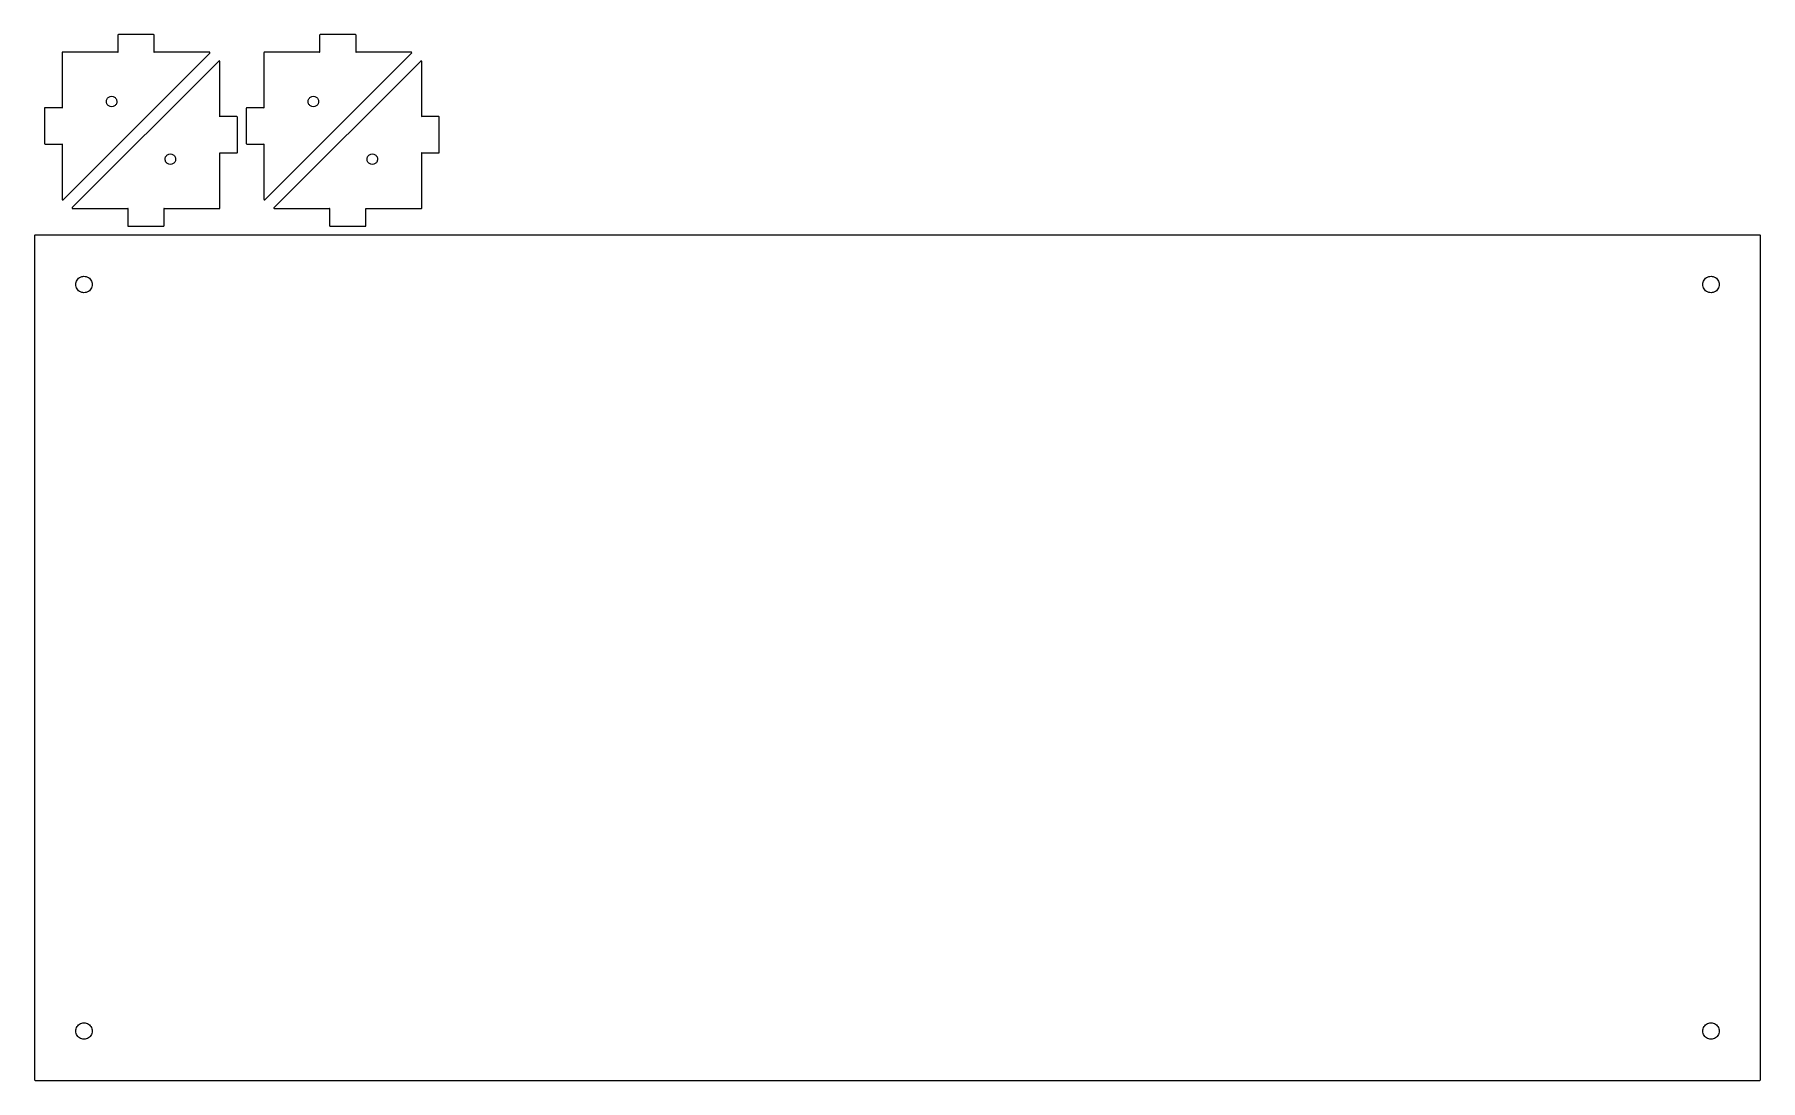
# Model space of a CAD drawing. Extents: x -122 to 332, y -236 to 521.
# Drawn here: x -120.1 to 174.1, y 343 to 521.4 of the extents above; entities that cross this region are included whole.
import ezdxf

# ---------------------------------------------------------------- set-up
doc = ezdxf.new("R2010")
doc.units = 0
doc.layers.add('Layer_1', color=7, linetype='CONTINUOUS')

msp = doc.modelspace()

# ---------------------------------------------------------------- linework, layer by layer
at = {"layer": 'Layer_1', "color": 7}
for p, q in [((-105.91667, 521.33333), (-105.91667, 518.43333)), ((-99.81667, 521.43333), (-105.81667, 521.43333)), ((-99.71667, 518.43333), (-99.71667, 521.33333)), ((-71.51667, 521.33333), (-71.51667, 518.43333)), ((-65.41667, 521.43333), (-71.41667, 521.43333)), ((-65.31667, 518.43333), (-65.31667, 521.33333)), ((-115.41667, 518.33333), (-115.41667, 508.93333)), ((-105.91667, 518.43333), (-115.31667, 518.43333)), ((-115.24567, 493.26233), (-90.24567, 518.26233)), ((-90.31667, 518.43333), (-99.71667, 518.43333)), ((-90.31667, 518.43333), (-90.31667, 518.43333)), ((-81.01667, 518.33333), (-81.01667, 508.93333)), ((-71.51667, 518.43333), (-80.91667, 518.43333)), ((-80.84567, 493.26233), (-55.84567, 518.26233)), ((-55.91667, 518.43333), (-65.31667, 518.43333)), ((-55.91667, 518.43333), (-55.91667, 518.43333)), ((-88.68767, 516.90433), (-113.68767, 491.90433)), ((-88.51667, 507.43333), (-88.51667, 516.83333)), ((-54.28767, 516.90433), (-79.28767, 491.90433)), ((-54.11667, 507.43333), (-54.11667, 516.83333)), ((-106.98367, 509.10033), (-106.98367, 509.10033)), ((-72.58367, 509.10033), (-72.58367, 509.10033)), ((-118.41667, 508.83333), (-118.41667, 502.83333)), ((-115.41667, 508.93333), (-118.31667, 508.93333)), ((-85.61667, 507.43333), (-88.51667, 507.43333)), ((-85.51667, 501.33333), (-85.51667, 507.33333)), ((-84.01667, 508.83333), (-84.01667, 502.83333)), ((-81.01667, 508.93333), (-83.91667, 508.93333)), ((-51.21667, 507.43333), (-54.11667, 507.43333)), ((-51.11667, 501.33333), (-51.11667, 507.33333)), ((-118.31667, 502.73333), (-115.41667, 502.73333)), ((-115.41667, 502.73333), (-115.41667, 493.33333)), ((-96.94967, 501.06633), (-96.94967, 501.06633)), ((-88.51667, 491.83333), (-88.51667, 501.23333)), ((-88.51667, 501.23333), (-85.61667, 501.23333)), ((-83.91667, 502.73333), (-81.01667, 502.73333)), ((-81.01667, 502.73333), (-81.01667, 493.33333)), ((-62.54967, 501.06633), (-62.54967, 501.06633)), ((-54.11667, 491.83333), (-54.11667, 501.23333)), ((-54.11667, 501.23333), (-51.21667, 501.23333)), ((-113.61667, 491.73333), (-104.21667, 491.73333)), ((-113.61667, 491.73333), (-113.61667, 491.73333)), ((-104.21667, 491.73333), (-104.21667, 488.83333)), ((-98.01667, 488.83333), (-98.01667, 491.73333)), ((-98.01667, 491.73333), (-88.61667, 491.73333)), ((-79.21667, 491.73333), (-69.81667, 491.73333)), ((-79.21667, 491.73333), (-79.21667, 491.73333)), ((-69.81667, 491.73333), (-69.81667, 488.83333)), ((-63.61667, 488.83333), (-63.61667, 491.73333)), ((-63.61667, 491.73333), (-54.21667, 491.73333)), ((-104.11667, 488.73333), (-98.11667, 488.73333)), ((-69.71667, 488.73333), (-63.71667, 488.73333)), ((-120.11667, 487.13333), (-120.11667, 343.13333)), ((173.98333, 487.23333), (-120.01667, 487.23333)), ((174.08333, 343.13333), (174.08333, 487.13333)), ((-111.68367, 477.40033), (-111.68367, 477.40033)), ((164.25033, 478.80033), (164.25033, 478.80033)), ((-110.28367, 351.46633), (-110.28367, 351.46633)), ((165.65033, 352.86633), (165.65033, 352.86633)), ((-120.01667, 343.03333), (173.98333, 343.03333))]:
    msp.add_line(p, q, dxfattribs=at)
for points in [[(-105.81667, 521.43333), (-105.87167, 521.43333), (-105.91667, 521.38833), (-105.91667, 521.33333)], [(-99.71667, 521.33333), (-99.71667, 521.38833), (-99.76167, 521.43333), (-99.81667, 521.43333)], [(-71.41667, 521.43333), (-71.47167, 521.43333), (-71.51667, 521.38833), (-71.51667, 521.33333)], [(-65.31667, 521.33333), (-65.31667, 521.38833), (-65.36167, 521.43333), (-65.41667, 521.43333)], [(-115.31667, 518.43333), (-115.37167, 518.43333), (-115.41667, 518.38833), (-115.41667, 518.33333)], [(-105.91667, 518.43333), (-105.91667, 518.33333), (-105.81667, 518.43333), (-105.91667, 518.43333)], [(-99.71667, 518.43333), (-99.81667, 518.43333), (-99.71667, 518.33333), (-99.71667, 518.43333)], [(-90.21667, 518.33333), (-90.21667, 518.38833), (-90.26167, 518.43333), (-90.31667, 518.43333)], [(-90.24567, 518.26233), (-90.22767, 518.28133), (-90.21667, 518.30633), (-90.21667, 518.33333)], [(-80.91667, 518.43333), (-80.97167, 518.43333), (-81.01667, 518.38833), (-81.01667, 518.33333)], [(-71.51667, 518.43333), (-71.51667, 518.33333), (-71.41667, 518.43333), (-71.51667, 518.43333)], [(-65.31667, 518.43333), (-65.41667, 518.43333), (-65.31667, 518.33333), (-65.31667, 518.43333)], [(-55.81667, 518.33333), (-55.81667, 518.38833), (-55.86167, 518.43333), (-55.91667, 518.43333)], [(-55.84567, 518.26233), (-55.82767, 518.28133), (-55.81667, 518.30633), (-55.81667, 518.33333)], [(-88.61667, 516.93333), (-88.64367, 516.93333), (-88.66867, 516.92233), (-88.68767, 516.90433)], [(-88.51667, 516.83333), (-88.51667, 516.88833), (-88.56167, 516.93333), (-88.61667, 516.93333)], [(-54.21667, 516.93333), (-54.24367, 516.93333), (-54.26867, 516.92233), (-54.28767, 516.90433)], [(-54.11667, 516.83333), (-54.11667, 516.88833), (-54.16167, 516.93333), (-54.21667, 516.93333)], [(-107.80167, 509.62633), (-107.87367, 509.78333), (-107.89867, 509.95733), (-107.87467, 510.12833)], [(-107.87467, 510.12833), (-107.84967, 510.29933), (-107.77667, 510.45933), (-107.66367, 510.58933)], [(-107.46967, 509.24333), (-107.61467, 509.33633), (-107.73067, 509.46933), (-107.80167, 509.62633)], [(-107.66367, 510.58933), (-107.55067, 510.71933), (-107.40267, 510.81533), (-107.23667, 510.86333)], [(-106.98367, 509.10033), (-107.15567, 509.10033), (-107.32467, 509.14933), (-107.46967, 509.24333)], [(-107.23667, 510.86333), (-107.07167, 510.91233), (-106.89567, 510.91233), (-106.72967, 510.86333)], [(-106.49667, 509.24333), (-106.64167, 509.14933), (-106.81067, 509.10033), (-106.98367, 509.10033)], [(-106.72967, 510.86333), (-106.56467, 510.81533), (-106.41567, 510.71933), (-106.30267, 510.58933)], [(-106.16467, 509.62633), (-106.23667, 509.46933), (-106.35167, 509.33633), (-106.49667, 509.24333)], [(-106.30267, 510.58933), (-106.19067, 510.45933), (-106.11667, 510.29933), (-106.09267, 510.12833)], [(-106.09267, 510.12833), (-106.06767, 509.95733), (-106.09267, 509.78333), (-106.16467, 509.62633)], [(-73.40167, 509.62633), (-73.47367, 509.78333), (-73.49867, 509.95733), (-73.47467, 510.12833)], [(-73.47467, 510.12833), (-73.44967, 510.29933), (-73.37667, 510.45933), (-73.26367, 510.58933)], [(-73.06967, 509.24333), (-73.21467, 509.33633), (-73.33067, 509.46933), (-73.40167, 509.62633)], [(-73.26367, 510.58933), (-73.15067, 510.71933), (-73.00267, 510.81533), (-72.83667, 510.86333)], [(-72.58367, 509.10033), (-72.75567, 509.10033), (-72.92467, 509.14933), (-73.06967, 509.24333)], [(-72.83667, 510.86333), (-72.67167, 510.91233), (-72.49567, 510.91233), (-72.32967, 510.86333)], [(-72.09667, 509.24333), (-72.24167, 509.14933), (-72.41067, 509.10033), (-72.58367, 509.10033)], [(-72.32967, 510.86333), (-72.16467, 510.81533), (-72.01567, 510.71933), (-71.90267, 510.58933)], [(-71.76467, 509.62633), (-71.83667, 509.46933), (-71.95167, 509.33633), (-72.09667, 509.24333)], [(-71.90267, 510.58933), (-71.79067, 510.45933), (-71.71667, 510.29933), (-71.69267, 510.12833)], [(-71.69267, 510.12833), (-71.66767, 509.95733), (-71.69267, 509.78333), (-71.76467, 509.62633)], [(-118.31667, 508.93333), (-118.37167, 508.93333), (-118.41667, 508.88833), (-118.41667, 508.83333)], [(-115.41667, 508.93333), (-115.41667, 508.83333), (-115.31667, 508.93333), (-115.41667, 508.93333)], [(-88.51667, 507.43333), (-88.61667, 507.43333), (-88.51667, 507.33333), (-88.51667, 507.43333)], [(-85.51667, 507.33333), (-85.51667, 507.38833), (-85.56167, 507.43333), (-85.61667, 507.43333)], [(-83.91667, 508.93333), (-83.97167, 508.93333), (-84.01667, 508.88833), (-84.01667, 508.83333)], [(-81.01667, 508.93333), (-81.01667, 508.83333), (-80.91667, 508.93333), (-81.01667, 508.93333)], [(-54.11667, 507.43333), (-54.21667, 507.43333), (-54.11667, 507.33333), (-54.11667, 507.43333)], [(-51.11667, 507.33333), (-51.11667, 507.38833), (-51.16167, 507.43333), (-51.21667, 507.43333)], [(-118.41667, 502.83333), (-118.41667, 502.77833), (-118.37167, 502.73333), (-118.31667, 502.73333)], [(-115.41667, 502.73333), (-115.31667, 502.73333), (-115.41667, 502.83333), (-115.41667, 502.73333)], [(-97.84067, 500.03833), (-97.86567, 500.20933), (-97.84067, 500.38333), (-97.76867, 500.54033)], [(-97.76867, 500.54033), (-97.69667, 500.69733), (-97.58167, 500.83033), (-97.43667, 500.92333)], [(-97.43667, 500.92333), (-97.29167, 501.01733), (-97.12267, 501.06633), (-96.94967, 501.06633)], [(-96.94967, 501.06633), (-96.77767, 501.06633), (-96.60867, 501.01733), (-96.46367, 500.92333)], [(-96.46367, 500.92333), (-96.31867, 500.83033), (-96.20267, 500.69733), (-96.13167, 500.54033)], [(-96.13167, 500.54033), (-96.05967, 500.38333), (-96.03467, 500.20933), (-96.05867, 500.03833)], [(-88.51667, 501.23333), (-88.51667, 501.33333), (-88.61667, 501.23333), (-88.51667, 501.23333)], [(-85.61667, 501.23333), (-85.56167, 501.23333), (-85.51667, 501.27833), (-85.51667, 501.33333)], [(-84.01667, 502.83333), (-84.01667, 502.77833), (-83.97167, 502.73333), (-83.91667, 502.73333)], [(-81.01667, 502.73333), (-80.91667, 502.73333), (-81.01667, 502.83333), (-81.01667, 502.73333)], [(-63.44067, 500.03833), (-63.46567, 500.20933), (-63.44067, 500.38333), (-63.36867, 500.54033)], [(-63.36867, 500.54033), (-63.29667, 500.69733), (-63.18167, 500.83033), (-63.03667, 500.92333)], [(-63.03667, 500.92333), (-62.89167, 501.01733), (-62.72267, 501.06633), (-62.54967, 501.06633)], [(-62.54967, 501.06633), (-62.37767, 501.06633), (-62.20867, 501.01733), (-62.06367, 500.92333)], [(-62.06367, 500.92333), (-61.91867, 500.83033), (-61.80267, 500.69733), (-61.73167, 500.54033)], [(-61.73167, 500.54033), (-61.65967, 500.38333), (-61.63467, 500.20933), (-61.65867, 500.03833)], [(-54.11667, 501.23333), (-54.11667, 501.33333), (-54.21667, 501.23333), (-54.11667, 501.23333)], [(-51.21667, 501.23333), (-51.16167, 501.23333), (-51.11667, 501.27833), (-51.11667, 501.33333)], [(-97.63067, 499.57733), (-97.74267, 499.70733), (-97.81667, 499.86733), (-97.84067, 500.03833)], [(-97.20367, 499.30333), (-97.36867, 499.35133), (-97.51767, 499.44733), (-97.63067, 499.57733)], [(-96.69667, 499.30333), (-96.86167, 499.25433), (-97.03767, 499.25433), (-97.20367, 499.30333)], [(-96.26967, 499.57733), (-96.38267, 499.44733), (-96.53067, 499.35133), (-96.69667, 499.30333)], [(-96.05867, 500.03833), (-96.08367, 499.86733), (-96.15667, 499.70733), (-96.26967, 499.57733)], [(-63.23067, 499.57733), (-63.34267, 499.70733), (-63.41667, 499.86733), (-63.44067, 500.03833)], [(-62.80367, 499.30333), (-62.96867, 499.35133), (-63.11767, 499.44733), (-63.23067, 499.57733)], [(-62.29667, 499.30333), (-62.46167, 499.25433), (-62.63767, 499.25433), (-62.80367, 499.30333)], [(-61.86967, 499.57733), (-61.98267, 499.44733), (-62.13067, 499.35133), (-62.29667, 499.30333)], [(-61.65867, 500.03833), (-61.68367, 499.86733), (-61.75667, 499.70733), (-61.86967, 499.57733)], [(-115.41667, 493.33333), (-115.41667, 493.27833), (-115.37167, 493.23333), (-115.31667, 493.23333)], [(-115.31667, 493.23333), (-115.28967, 493.23333), (-115.26467, 493.24433), (-115.24567, 493.26233)], [(-113.68767, 491.90433), (-113.70567, 491.88533), (-113.71667, 491.86033), (-113.71667, 491.83333)], [(-113.71667, 491.83333), (-113.71667, 491.77833), (-113.67167, 491.73333), (-113.61667, 491.73333)], [(-104.21667, 491.73333), (-104.11667, 491.73333), (-104.21667, 491.83333), (-104.21667, 491.73333)], [(-98.01667, 491.73333), (-98.01667, 491.83333), (-98.11667, 491.73333), (-98.01667, 491.73333)], [(-88.61667, 491.73333), (-88.56167, 491.73333), (-88.51667, 491.77833), (-88.51667, 491.83333)], [(-81.01667, 493.33333), (-81.01667, 493.27833), (-80.97167, 493.23333), (-80.91667, 493.23333)], [(-80.91667, 493.23333), (-80.88967, 493.23333), (-80.86467, 493.24433), (-80.84567, 493.26233)], [(-79.28767, 491.90433), (-79.30567, 491.88533), (-79.31667, 491.86033), (-79.31667, 491.83333)], [(-79.31667, 491.83333), (-79.31667, 491.77833), (-79.27167, 491.73333), (-79.21667, 491.73333)], [(-69.81667, 491.73333), (-69.71667, 491.73333), (-69.81667, 491.83333), (-69.81667, 491.73333)], [(-63.61667, 491.73333), (-63.61667, 491.83333), (-63.71667, 491.73333), (-63.61667, 491.73333)], [(-54.21667, 491.73333), (-54.16167, 491.73333), (-54.11667, 491.77833), (-54.11667, 491.83333)], [(-104.21667, 488.83333), (-104.21667, 488.77833), (-104.17167, 488.73333), (-104.11667, 488.73333)], [(-98.11667, 488.73333), (-98.06167, 488.73333), (-98.01667, 488.77833), (-98.01667, 488.83333)], [(-69.81667, 488.83333), (-69.81667, 488.77833), (-69.77167, 488.73333), (-69.71667, 488.73333)], [(-63.71667, 488.73333), (-63.66167, 488.73333), (-63.61667, 488.77833), (-63.61667, 488.83333)], [(-120.01667, 487.23333), (-120.07167, 487.23333), (-120.11667, 487.18833), (-120.11667, 487.13333)], [(174.08333, 487.13333), (174.08333, 487.18833), (174.03833, 487.23333), (173.98333, 487.23333)], [(-113.06867, 478.99933), (-113.03067, 479.26533), (-112.91667, 479.51433), (-112.74167, 479.71633)], [(-112.74167, 479.71633), (-112.56567, 479.91933), (-112.33567, 480.06733), (-112.07767, 480.14333)], [(-112.07767, 480.14333), (-111.82067, 480.21933), (-111.54667, 480.21933), (-111.28867, 480.14333)], [(-111.28867, 480.14333), (-111.03167, 480.06733), (-110.80067, 479.91933), (-110.62567, 479.71633)], [(-110.62567, 479.71633), (-110.44967, 479.51433), (-110.33567, 479.26533), (-110.29767, 478.99933)], [(164.25033, 478.80033), (164.25033, 479.06833), (164.32733, 479.33133), (164.47233, 479.55733)], [(164.47233, 479.55733), (164.61733, 479.78233), (164.82433, 479.96233), (165.06833, 480.07333)], [(165.06833, 480.07333), (165.31233, 480.18533), (165.58333, 480.22433), (165.84933, 480.18533)], [(165.84933, 480.18533), (166.11533, 480.14733), (166.36433, 480.03333), (166.56633, 479.85833)], [(166.56633, 479.85833), (166.76933, 479.68233), (166.91733, 479.45233), (166.99333, 479.19433)], [(-112.95667, 478.21833), (-113.06867, 478.46233), (-113.10767, 478.73333), (-113.06867, 478.99933)], [(-112.44067, 477.62233), (-112.66567, 477.76733), (-112.84567, 477.97433), (-112.95667, 478.21833)], [(-111.68367, 477.40033), (-111.95167, 477.40033), (-112.21467, 477.47733), (-112.44067, 477.62233)], [(-110.92667, 477.62233), (-111.15267, 477.47733), (-111.41467, 477.40033), (-111.68367, 477.40033)], [(-110.40967, 478.21833), (-110.52167, 477.97433), (-110.70067, 477.76733), (-110.92667, 477.62233)], [(-110.29767, 478.99933), (-110.25967, 478.73333), (-110.29867, 478.46233), (-110.40967, 478.21833)], [(164.47233, 478.04333), (164.32733, 478.26933), (164.25033, 478.53133), (164.25033, 478.80033)], [(165.06833, 477.52633), (164.82433, 477.63833), (164.61733, 477.81733), (164.47233, 478.04333)], [(165.84933, 477.41433), (165.58333, 477.37633), (165.31233, 477.41533), (165.06833, 477.52633)], [(166.56633, 477.74233), (166.36433, 477.56633), (166.11533, 477.45233), (165.84933, 477.41433)], [(166.99333, 478.40533), (166.91733, 478.14833), (166.76933, 477.91733), (166.56633, 477.74233)], [(166.99333, 479.19433), (167.06933, 478.93733), (167.06933, 478.66333), (166.99333, 478.40533)], [(-113.02667, 351.07233), (-113.10267, 351.32933), (-113.10267, 351.60333), (-113.02667, 351.86133)], [(-113.02667, 351.86133), (-112.95067, 352.11833), (-112.80267, 352.34933), (-112.59967, 352.52433)], [(-112.59967, 350.40833), (-112.80267, 350.58433), (-112.95067, 350.81433), (-113.02667, 351.07233)], [(-112.59967, 352.52433), (-112.39767, 352.70033), (-112.14867, 352.81433), (-111.88267, 352.85233)], [(-111.88267, 350.08133), (-112.14867, 350.11933), (-112.39767, 350.23333), (-112.59967, 350.40833)], [(-111.88267, 352.85233), (-111.61667, 352.89033), (-111.34567, 352.85133), (-111.10167, 352.74033)], [(-111.10167, 350.19333), (-111.34567, 350.08133), (-111.61667, 350.04233), (-111.88267, 350.08133)], [(-111.10167, 352.74033), (-110.85767, 352.62833), (-110.65067, 352.44933), (-110.50567, 352.22333)], [(-110.50567, 350.70933), (-110.65067, 350.48433), (-110.85767, 350.30433), (-111.10167, 350.19333)], [(-110.50567, 352.22333), (-110.36067, 351.99733), (-110.28367, 351.73533), (-110.28367, 351.46633)], [(-110.28367, 351.46633), (-110.28367, 351.19833), (-110.36067, 350.93533), (-110.50567, 350.70933)], [(164.26433, 351.26733), (164.22633, 351.53333), (164.26533, 351.80433), (164.37633, 352.04833)], [(164.59233, 350.55033), (164.41633, 350.75233), (164.30233, 351.00133), (164.26433, 351.26733)], [(164.37633, 352.04833), (164.48833, 352.29233), (164.66733, 352.49933), (164.89333, 352.64433)], [(165.25533, 350.12333), (164.99833, 350.19933), (164.76733, 350.34733), (164.59233, 350.55033)], [(164.89333, 352.64433), (165.11933, 352.78933), (165.38133, 352.86633), (165.65033, 352.86633)], [(166.04433, 350.12333), (165.78733, 350.04733), (165.51333, 350.04733), (165.25533, 350.12333)], [(165.65033, 352.86633), (165.91833, 352.86633), (166.18133, 352.78933), (166.40733, 352.64433)], [(166.70833, 350.55033), (166.53233, 350.34733), (166.30233, 350.19933), (166.04433, 350.12333)], [(166.40733, 352.64433), (166.63233, 352.49933), (166.81233, 352.29233), (166.92333, 352.04833)], [(167.03533, 351.26733), (166.99733, 351.00133), (166.88333, 350.75233), (166.70833, 350.55033)], [(166.92333, 352.04833), (167.03533, 351.80433), (167.07433, 351.53333), (167.03533, 351.26733)], [(-120.11667, 343.13333), (-120.11667, 343.07833), (-120.07167, 343.03333), (-120.01667, 343.03333)], [(173.98333, 343.03333), (174.03833, 343.03333), (174.08333, 343.07833), (174.08333, 343.13333)]]:
    msp.add_open_spline(points, degree=3, dxfattribs=at)

doc.saveas('drawing.dxf')
